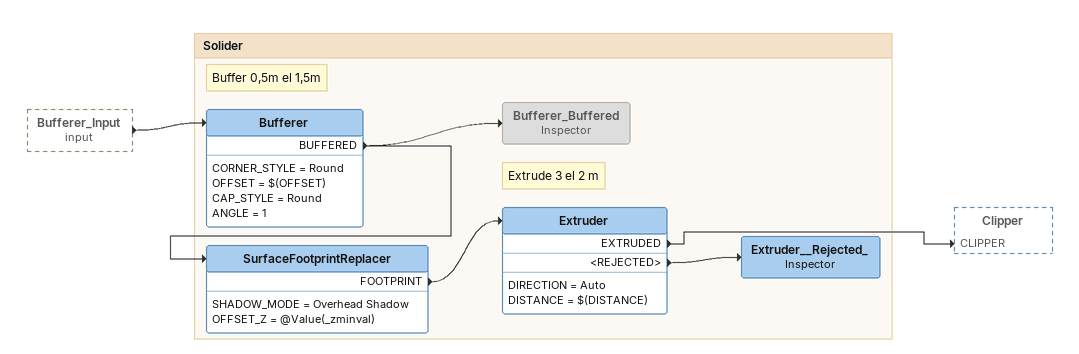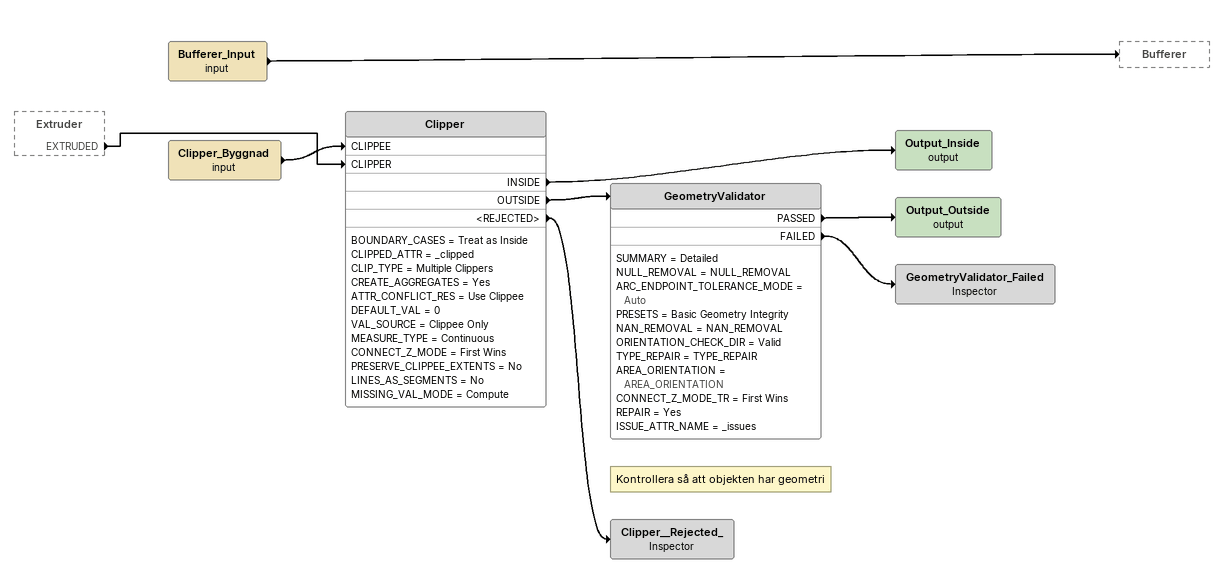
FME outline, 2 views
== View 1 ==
Bufferer_Input (input) [outside]
    -> Bufferer

Bookmark: Solider
Note: Buffer 0,5m el 1,5m
Bufferer
    CORNER_STYLE = Round
    OFFSET = $(OFFSET)
    CAP_STYLE = Round
    ANGLE = 1
    BUFFERED -> SurfaceFootprintReplacer
    BUFFERED -> Bufferer_Buffered
Bufferer_Buffered: Inspector [off]
SurfaceFootprintReplacer
    SHADOW_MODE = Overhead Shadow
    OFFSET_Z = @Value(_zminval)
    FOOTPRINT -> Extruder
Note: Extrude 3 el 2 m
Extruder
    DIRECTION = Auto
    DISTANCE = $(DISTANCE)
    EXTRUDED -> Clipper [CLIPPER]
    <REJECTED> -> Extruder__Rejected_
Extruder__Rejected_: Inspector

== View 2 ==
Extruder [outside]
    EXTRUDED -> Clipper [CLIPPER]
Bufferer_Input (input)
    -> Bufferer
Clipper_Byggnad (input)
    -> Clipper [CLIPPEE]
Clipper
    BOUNDARY_CASES = Treat as Inside
    CLIPPED_ATTR = _clipped
    CLIP_TYPE = Multiple Clippers
    CREATE_AGGREGATES = Yes
    ATTR_CONFLICT_RES = Use Clippee
    DEFAULT_VAL = 0
    VAL_SOURCE = Clippee Only
    MEASURE_TYPE = Continuous
    CONNECT_Z_MODE = First Wins
    PRESERVE_CLIPPEE_EXTENTS = No
    LINES_AS_SEGMENTS = No
    MISSING_VAL_MODE = Compute
    INSIDE -> Output_Inside (output)
    OUTSIDE -> GeometryValidator
    <REJECTED> -> Clipper__Rejected_
Output_Inside (output)
Note: Kontrollera så att objekten har geometri
GeometryValidator
    SUMMARY = Detailed
    NULL_REMOVAL = NULL_REMOVAL
    ARC_ENDPOINT_TOLERANCE_MODE = Auto
    PRESETS = Basic Geometry Integrity
    NAN_REMOVAL = NAN_REMOVAL
    ORIENTATION_CHECK_DIR = Valid
    TYPE_REPAIR = TYPE_REPAIR
    AREA_ORIENTATION = AREA_ORIENTATION
    CONNECT_Z_MODE_TR = First Wins
    REPAIR = Yes
    ISSUE_ATTR_NAME = _issues
    PASSED -> Output_Outside (output)
    FAILED -> GeometryValidator_Failed
Output_Outside (output)
GeometryValidator_Failed: Inspector
Clipper__Rejected_: Inspector
